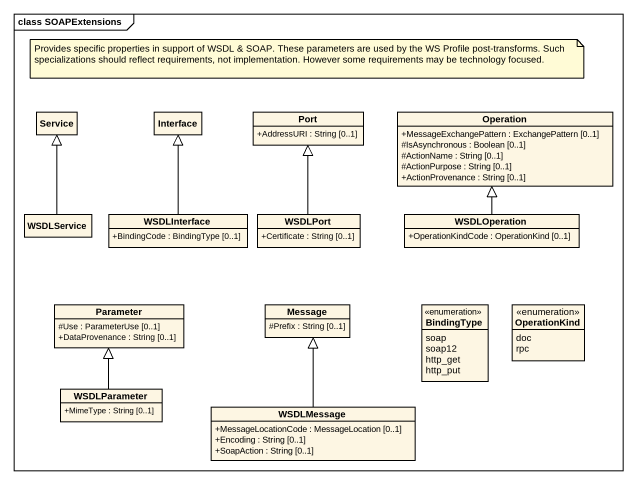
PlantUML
@startuml
mainframe class SOAPExtensions
hide circle
hide empty members
skinparam classAttributeIconSize 0
class Service
class "Interface" as Interface_
class "Port" as Port_ {
  +AddressURI : String [0..1]
}
class Operation {
  +MessageExchangePattern : ExchangePattern [0..1]
  #IsAsynchronous : Boolean [0..1]
  #ActionName : String [0..1]
  #ActionPurpose : String [0..1]
  +ActionProvenance : String [0..1]
}
class WSDLService
class WSDLInterface {
  +BindingCode : BindingType [0..1]
}
class WSDLPort {
  +Certificate : String [0..1]
}
class WSDLOperation {
  +OperationKindCode : OperationKind [0..1]
}
class Parameter {
  #Use : ParameterUse [0..1]
  +DataProvenance : String [0..1]
}
class Message {
  #Prefix : String [0..1]
}
enum BindingType {
  soap
  soap12
  http_get
  http_put
}
enum OperationKind {
  doc
  rpc
}
class WSDLParameter {
  +MimeType : String [0..1]
}
class WSDLMessage {
  +MessageLocationCode : MessageLocation [0..1]
  +Encoding : String [0..1]
  +SoapAction : String [0..1]
}
WSDLService -up-|> Service
WSDLInterface -up-|> Interface_
WSDLPort -up-|> Port_
WSDLOperation -up-|> Operation
WSDLParameter -up-|> Parameter
WSDLMessage -up-|> Message
note as N1
  Provides specific properties in support of WSDL & SOAP. These parameters are used by the WS Profile post-transforms. Such specializations should reflect requirements, not implementation. However some requirements may be technology focused.
end note
@enduml
